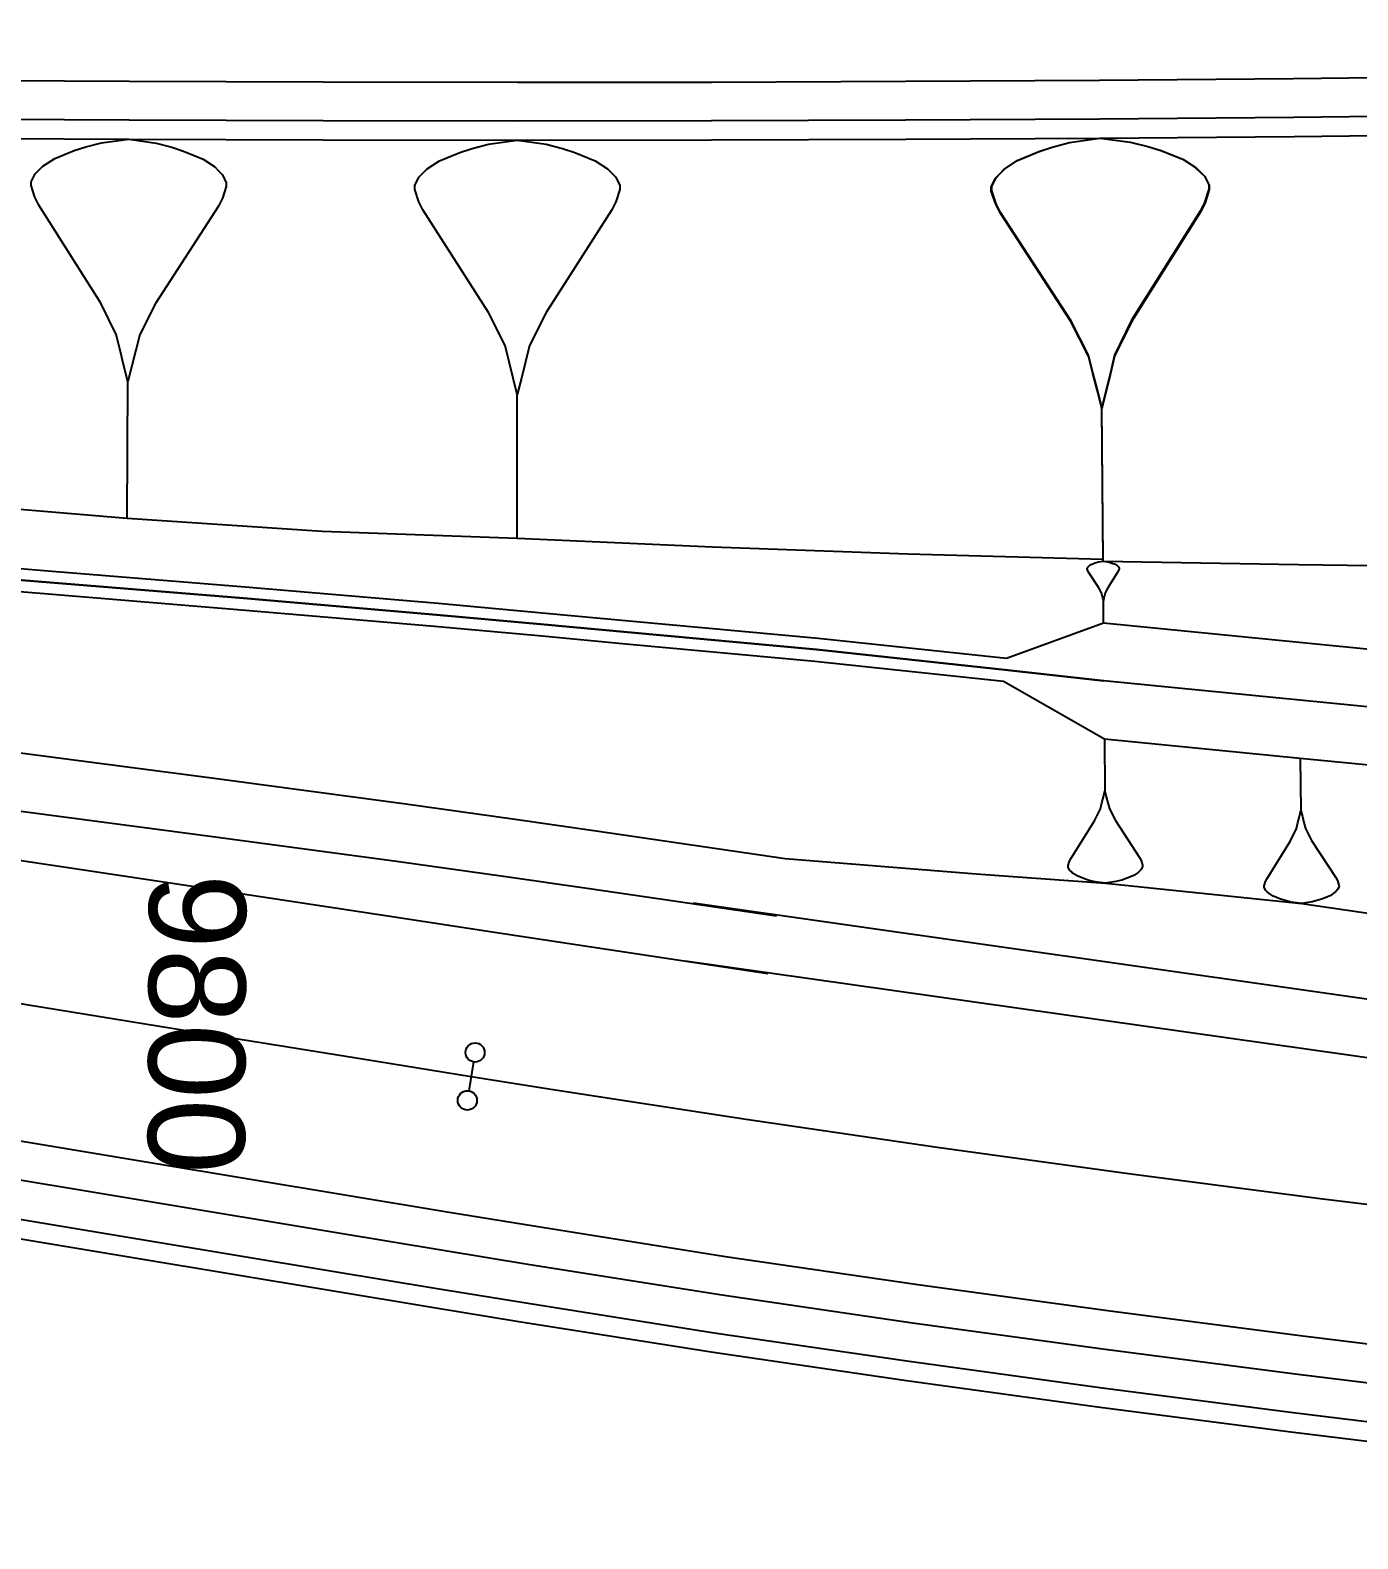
# Model space of a CAD drawing. Extents: x 389565 to 391267, y 804651 to 804848.
# Drawn here: x 390413.8 to 390448.18, y 804660.59 to 804699.64 of the extents above; entities that cross this region are included whole.
import ezdxf
from ezdxf.enums import TextEntityAlignment as Align

# ---------------------------------------------------------------- set-up
doc = ezdxf.new("R2010")
doc.units = 0
doc.layers.get('0').update_dxf_attribs({"linetype": 'CONTINUOUS'})
doc.styles.add('ARIAL', font='ARIAL.FON')

msp = doc.modelspace()

# ---------------------------------------------------------------- linework, layer by layer
at = {"color": 7}
for p, q in [((390414.945, 804696.5167), (390415.2487, 804696.6163)), ((390415.2487, 804696.6163), (390415.6535, 804696.7153)), ((390415.6535, 804696.7153), (390416.3615, 804696.8128)), ((390416.3615, 804696.8128), (390417.0684, 804696.7082)), ((390417.0684, 804696.7082), (390417.4722, 804696.6051)), ((390417.4722, 804696.6051), (390417.7749, 804696.5025)), ((390424.9294, 804696.4689), (390425.248, 804696.5751)), ((390425.248, 804696.5751), (390425.6729, 804696.6813)), ((390425.6729, 804696.6813), (390426.4164, 804696.7875)), ((390426.4164, 804696.7875), (390427.1599, 804696.6813)), ((390427.1599, 804696.6813), (390427.5848, 804696.575)), ((390427.5848, 804696.575), (390427.9034, 804696.4688)), ((390439.9207, 804696.4932), (390440.2586, 804696.6086)), ((390439.928, 804696.4948), (390440.2643, 804696.6097)), ((390440.2586, 804696.6086), (390440.7093, 804696.7249)), ((390440.2643, 804696.6097), (390440.713, 804696.7255)), ((390440.7093, 804696.7249), (390441.4988, 804696.8437)), ((390440.713, 804696.7255), (390441.4988, 804696.8437)), ((390441.4988, 804696.8437), (390442.2863, 804696.7372)), ((390441.4988, 804696.8437), (390442.2899, 804696.7367)), ((390442.2863, 804696.7372), (390442.7366, 804696.6282)), ((390442.2899, 804696.7367), (390442.7424, 804696.6272)), ((390442.7366, 804696.6282), (390443.0746, 804696.5184)), ((390442.7424, 804696.6272), (390443.0819, 804696.5169)), ((390414.1344, 804696.1165), (390414.4386, 804696.3171)), ((390414.4386, 804696.3171), (390414.945, 804696.5167)), ((390417.7749, 804696.5025), (390418.2792, 804696.2979)), ((390418.2792, 804696.2979), (390418.5814, 804696.0942)), ((390424.0796, 804696.044), (390424.3983, 804696.2565)), ((390424.3983, 804696.2565), (390424.9294, 804696.4689)), ((390427.9034, 804696.4688), (390428.4345, 804696.2564)), ((390428.4345, 804696.2564), (390428.7532, 804696.0439)), ((390439.0209, 804696.0349), (390439.3579, 804696.2632)), ((390439.0324, 804696.0386), (390439.3678, 804696.2659)), ((390439.3579, 804696.2632), (390439.9207, 804696.4932)), ((390439.3678, 804696.2659), (390439.928, 804696.4948)), ((390443.0746, 804696.5184), (390443.6382, 804696.2978)), ((390443.0819, 804696.5169), (390443.6481, 804696.2953)), ((390443.6382, 804696.2978), (390443.977, 804696.0756)), ((390443.6481, 804696.2953), (390443.9885, 804696.072)), ((390413.8292, 804695.7138), (390413.9313, 804695.9154)), ((390413.9313, 804695.9154), (390414.0328, 804696.016)), ((390414.0328, 804696.016), (390414.1344, 804696.1165)), ((390418.5814, 804696.0942), (390418.682, 804695.9926)), ((390418.682, 804695.9926), (390418.7825, 804695.891)), ((390418.7825, 804695.891), (390418.8826, 804695.6884)), ((390423.761, 804695.6192), (390423.8672, 804695.8316)), ((390423.8672, 804695.8316), (390423.9734, 804695.9378)), ((390423.9734, 804695.9378), (390424.0796, 804696.044)), ((390428.7532, 804696.0439), (390428.8594, 804695.9377)), ((390428.8594, 804695.9377), (390428.9656, 804695.8315)), ((390428.9656, 804695.8315), (390429.0718, 804695.6191)), ((390438.6855, 804695.5807), (390438.7968, 804695.8074)), ((390438.6986, 804695.5866), (390438.8093, 804695.8122)), ((390438.7968, 804695.8074), (390438.9088, 804695.9211)), ((390438.8093, 804695.8122), (390438.9208, 804695.9254)), ((390438.9088, 804695.9211), (390439.0209, 804696.0349)), ((390438.9208, 804695.9254), (390439.0324, 804696.0386)), ((390443.977, 804696.0756), (390444.0902, 804695.964)), ((390443.9885, 804696.072), (390444.1023, 804695.9599)), ((390444.0902, 804695.964), (390444.2034, 804695.8525)), ((390444.1023, 804695.9599), (390444.216, 804695.8479)), ((390444.2034, 804695.8525), (390444.3175, 804695.6286)), ((390444.216, 804695.8479), (390444.3306, 804695.6229)), ((390413.8287, 804695.6127), (390413.8292, 804695.7138)), ((390413.9282, 804695.309), (390413.8287, 804695.6127)), ((390418.8821, 804695.5873), (390418.7795, 804695.2846)), ((390418.8826, 804695.6884), (390418.8821, 804695.5873)), ((390423.761, 804695.5129), (390423.761, 804695.6192)), ((390423.8672, 804695.1943), (390423.761, 804695.5129)), ((390429.0718, 804695.5128), (390428.9656, 804695.1942)), ((390429.0718, 804695.6191), (390429.0718, 804695.5128)), ((390438.6864, 804695.4678), (390438.6855, 804695.5807)), ((390438.8018, 804695.13), (390438.6864, 804695.4678)), ((390438.6994, 804695.4742), (390438.6986, 804695.5866)), ((390438.8143, 804695.1379), (390438.6994, 804695.4742)), ((390444.3183, 804695.5162), (390444.2084, 804695.1782)), ((390444.3314, 804695.51), (390444.2211, 804695.1705)), ((390444.3175, 804695.6286), (390444.3183, 804695.5162)), ((390444.3306, 804695.6229), (390444.3314, 804695.51)), ((390414.0283, 804695.1063), (390413.9282, 804695.309)), ((390415.6327, 804692.5715), (390414.0283, 804695.1063)), ((390418.6774, 804695.083), (390417.0476, 804692.5644)), ((390418.7795, 804695.2846), (390418.6774, 804695.083)), ((390423.9734, 804694.9819), (390423.8672, 804695.1943)), ((390425.6728, 804692.3264), (390423.9734, 804694.9819)), ((390428.8594, 804694.9818), (390427.1598, 804692.3264)), ((390428.9656, 804695.1942), (390428.8594, 804694.9818)), ((390438.9164, 804694.905), (390438.8018, 804695.13)), ((390438.9284, 804694.914), (390438.8143, 804695.1379)), ((390444.2084, 804695.1782), (390444.0978, 804694.9527)), ((390444.2211, 804695.1705), (390444.1099, 804694.9438)), ((390440.7439, 804692.096), (390438.9164, 804694.905)), ((390440.7474, 804692.118), (390438.9284, 804694.914)), ((390444.0978, 804694.9527), (390442.3207, 804692.1298)), ((390444.1099, 804694.9438), (390442.3246, 804692.1078)), ((390416.0329, 804691.7609), (390415.6327, 804692.5715)), ((390417.0476, 804692.5644), (390416.6393, 804691.7579)), ((390426.0977, 804691.4767), (390425.6728, 804692.3264)), ((390427.1598, 804692.3264), (390426.735, 804691.4767)), ((390441.2023, 804691.1961), (390440.7439, 804692.096)), ((390441.2037, 804691.2223), (390440.7474, 804692.118)), ((390442.3207, 804692.1298), (390441.8779, 804691.2274)), ((390442.3246, 804692.1078), (390441.8797, 804691.2012)), ((390416.1319, 804691.3562), (390416.0329, 804691.7609)), ((390416.6393, 804691.7579), (390416.5362, 804691.3541)), ((390426.2039, 804691.0518), (390426.0977, 804691.4767)), ((390426.735, 804691.4767), (390426.6287, 804691.0518)), ((390416.231, 804690.9514), (390416.1319, 804691.3562)), ((390416.5362, 804691.3541), (390416.4331, 804690.9504)), ((390441.3186, 804690.7454), (390441.2023, 804691.1961)), ((390441.3194, 804690.7737), (390441.2037, 804691.2223)), ((390441.8779, 804691.2274), (390441.7689, 804690.777)), ((390441.8797, 804691.2012), (390441.7702, 804690.7488)), ((390416.33, 804690.5466), (390416.231, 804690.9514)), ((390416.4331, 804690.9504), (390416.33, 804690.5466)), ((390426.3101, 804690.6269), (390426.2039, 804691.0518)), ((390426.6287, 804691.0518), (390426.5225, 804690.6269)), ((390441.4349, 804690.2946), (390441.3186, 804690.7454)), ((390441.4352, 804690.325), (390441.3194, 804690.7737)), ((390441.7689, 804690.777), (390441.6599, 804690.3267)), ((390441.7702, 804690.7488), (390441.6607, 804690.2963)), ((390416.3122, 804687.0092), (390416.33, 804690.5466)), ((390426.4163, 804690.2021), (390426.3101, 804690.6269)), ((390426.5225, 804690.6269), (390426.4163, 804690.2021)), ((390441.5511, 804689.8439), (390441.4349, 804690.2946)), ((390441.5509, 804689.8763), (390441.4352, 804690.325)), ((390441.6599, 804690.3267), (390441.5509, 804689.8763)), ((390441.6607, 804690.2963), (390441.5511, 804689.8439)), ((390426.4162, 804686.4845), (390426.4163, 804690.2021)), ((390441.5803, 804685.9431), (390441.5509, 804689.8763)), ((390441.5807, 804685.8923), (390441.5511, 804689.8439)), ((390441.1707, 804685.7083), (390441.1869, 804685.7413)), ((390441.1708, 804685.6918), (390441.1707, 804685.7083)), ((390441.1877, 804685.6426), (390441.1708, 804685.6918)), ((390441.1869, 804685.7413), (390441.2033, 804685.7579)), ((390441.2044, 804685.6098), (390441.1877, 804685.6426)), ((390441.2033, 804685.7579), (390441.2196, 804685.7745)), ((390441.4707, 804685.2004), (390441.2044, 804685.6098)), ((390441.2196, 804685.7745), (390441.2687, 804685.8077)), ((390441.2687, 804685.8077), (390441.3507, 804685.8413)), ((390441.3507, 804685.8413), (390441.4, 804685.8581)), ((390441.4, 804685.8581), (390441.4656, 804685.875)), ((390441.4656, 804685.875), (390441.5807, 804685.8923)), ((390441.5807, 804685.8923), (390441.696, 804685.8767)), ((390441.696, 804685.8767), (390441.7619, 804685.8608)), ((390441.9612, 804685.6155), (390441.701, 804685.2022)), ((390441.7619, 804685.8608), (390441.8114, 804685.8447)), ((390441.8114, 804685.8447), (390441.8939, 804685.8124)), ((390441.8939, 804685.8124), (390441.9435, 804685.7799)), ((390441.9435, 804685.7799), (390441.9601, 804685.7635)), ((390441.9601, 804685.7635), (390441.9767, 804685.7472)), ((390441.9774, 804685.6485), (390441.9612, 804685.6155)), ((390441.9767, 804685.7472), (390441.9934, 804685.7144)), ((390441.9935, 804685.698), (390441.9774, 804685.6485)), ((390441.9934, 804685.7144), (390441.9935, 804685.698)), ((390441.5375, 804685.0693), (390441.4707, 804685.2004)), ((390441.5544, 804685.0036), (390441.5375, 804685.0693)), ((390441.5714, 804684.9379), (390441.5544, 804685.0036)), ((390441.5883, 804684.8722), (390441.5714, 804684.9379)), ((390441.6043, 804684.9382), (390441.5883, 804684.8722)), ((390441.5927, 804684.2965), (390441.5883, 804684.8722)), ((390441.6202, 804685.0041), (390441.6043, 804684.9382)), ((390441.6362, 804685.07), (390441.6202, 804685.0041)), ((390441.701, 804685.2022), (390441.6362, 804685.07)), ((390441.6151, 804681.2965), (390441.6252, 804679.9475)), ((390446.6867, 804680.7923), (390446.7002, 804679.4362)), ((390441.5504, 804679.6386), (390441.5878, 804679.7931)), ((390441.5878, 804679.7931), (390441.6252, 804679.9475)), ((390441.6252, 804679.9475), (390441.6649, 804679.7937)), ((390441.6649, 804679.7937), (390441.7045, 804679.6398)), ((390441.3611, 804679.1747), (390441.513, 804679.4842)), ((390441.513, 804679.4842), (390441.5504, 804679.6386)), ((390441.7045, 804679.6398), (390441.7442, 804679.4859)), ((390441.7442, 804679.4859), (390441.9007, 804679.1787)), ((390446.663, 804679.2808), (390446.7002, 804679.4362)), ((390446.7002, 804679.4362), (390446.7405, 804679.2816)), ((390440.7517, 804678.2066), (390441.3611, 804679.1747)), ((390441.9007, 804679.1787), (390442.5246, 804678.2198)), ((390446.4368, 804678.6585), (390446.5886, 804678.97)), ((390446.5886, 804678.97), (390446.6258, 804679.1254)), ((390446.6258, 804679.1254), (390446.663, 804679.2808)), ((390446.7405, 804679.2816), (390446.7808, 804679.127)), ((390446.7808, 804679.127), (390446.8211, 804678.9724)), ((390446.8211, 804678.9724), (390446.9792, 804678.6639)), ((390445.8265, 804677.6837), (390446.4368, 804678.6585)), ((390446.9792, 804678.6639), (390447.6088, 804677.7015)), ((390440.7137, 804678.1292), (390440.7517, 804678.2066)), ((390442.5246, 804678.2198), (390442.5637, 804678.143)), ((390440.6761, 804678.0133), (390440.7137, 804678.1292)), ((390440.6763, 804677.9748), (390440.6761, 804678.0133)), ((390440.7155, 804677.898), (390440.6763, 804677.9748)), ((390440.7543, 804677.8597), (390440.7155, 804677.898)), ((390440.7931, 804677.8215), (390440.7543, 804677.8597)), ((390440.9093, 804677.7452), (390440.7931, 804677.8215)), ((390442.4889, 804677.8341), (390442.3739, 804677.7562)), ((390442.5272, 804677.873), (390442.4889, 804677.8341)), ((390442.5654, 804677.9118), (390442.5272, 804677.873)), ((390442.5637, 804678.143), (390442.6031, 804678.0277)), ((390442.6034, 804677.9892), (390442.5654, 804677.9118)), ((390442.6031, 804678.0277), (390442.6034, 804677.9892)), ((390441.1026, 804677.6696), (390440.9093, 804677.7452)), ((390441.2185, 804677.6319), (390441.1026, 804677.6696)), ((390441.373, 804677.5945), (390441.2185, 804677.6319)), ((390441.643, 804677.558), (390441.373, 804677.5945)), ((390441.9125, 804677.5986), (390441.643, 804677.558)), ((390442.0664, 804677.6383), (390441.9125, 804677.5986)), ((390442.1817, 804677.6777), (390442.0664, 804677.6383)), ((390442.3739, 804677.7562), (390442.1817, 804677.6777)), ((390445.7509, 804677.4892), (390445.7885, 804677.6058)), ((390445.7513, 804677.4504), (390445.7509, 804677.4892)), ((390445.7908, 804677.3733), (390445.7513, 804677.4504)), ((390445.7885, 804677.6058), (390445.8265, 804677.6837)), ((390447.6088, 804677.7015), (390447.6483, 804677.6244)), ((390447.6483, 804677.6244), (390447.6882, 804677.5085)), ((390447.6886, 804677.4698), (390447.6507, 804677.3919)), ((390447.6882, 804677.5085), (390447.6886, 804677.4698)), ((390445.83, 804677.335), (390445.7908, 804677.3733)), ((390445.8691, 804677.2966), (390445.83, 804677.335)), ((390445.9861, 804677.2203), (390445.8691, 804677.2966)), ((390446.1806, 804677.1447), (390445.9861, 804677.2203)), ((390446.2972, 804677.1071), (390446.1806, 804677.1447)), ((390446.4526, 804677.0699), (390446.2972, 804677.1071)), ((390446.7242, 804677.0339), (390446.4526, 804677.0699)), ((390446.9951, 804677.0753), (390446.7242, 804677.0339)), ((390447.1497, 804677.1156), (390446.9951, 804677.0753)), ((390447.2655, 804677.1555), (390447.1497, 804677.1156)), ((390447.4585, 804677.235), (390447.2655, 804677.1555)), ((390447.5739, 804677.3136), (390447.4585, 804677.235)), ((390447.6123, 804677.3527), (390447.5739, 804677.3136)), ((390447.6507, 804677.3919), (390447.6123, 804677.3527))]:
    msp.add_line(p, q, dxfattribs=at)
at = {"color": 1}
for p, q in [((390439.083, 804683.3784), (390441.5927, 804684.2965)), ((390438.9987, 804682.7844), (390441.6151, 804681.2965)), ((390425.2831, 804672.9336), (390425.162, 804672.1835))]:
    msp.add_line(p, q, dxfattribs=at)
at = {"color": 2, "linetype": 'CONTINUOUS'}
for points in [[(390400, 804698.4629), (390401.2984, 804698.445), (390405.3362, 804698.3985), (390406.3218, 804698.3884), (390411.3453, 804698.3443), (390416.369, 804698.3128), (390421.3927, 804698.2939), (390426.4165, 804698.2875), (390431.4402, 804698.2937), (390436.4639, 804698.3124), (390441.4876, 804698.3437), (390446.5111, 804698.3875), (390451.5346, 804698.444), (390456.5578, 804698.5129), (390461.5809, 804698.5945), (390466.6038, 804698.6885), (390471.6264, 804698.7952), (390476.6487, 804698.9144), (390481.6708, 804699.0461), (390486.6924, 804699.1904), (390491.7137, 804699.3473), (390496.7346, 804699.5167), (390500, 804699.6351)], [(390400, 804681.2525), (390403.4558, 804680.7604), (390408.4128, 804680.0932), (390413.3729, 804679.445), (390418.333, 804678.7968), (390423.29, 804678.1296), (390426.0592, 804677.7412), (390428.2234, 804677.4311), (390433.1295, 804676.7119)], [(390400, 804672.0719), (390402.0011, 804671.7489), (390406.9371, 804670.9521), (390411.8732, 804670.1552), (390416.8058, 804669.3362), (390421.7383, 804668.5172), (390424.4962, 804668.0592), (390426.687, 804667.6994), (390431.6609, 804666.9113), (390436.6442, 804666.1846), (390441.633, 804665.4969), (390446.627, 804664.8483), (390451.626, 804664.239), (390456.6266, 804663.6416), (390461.632, 804663.0834), (390466.6418, 804662.5644), (390471.6557, 804662.0847)]]:
    msp.add_lwpolyline(points, dxfattribs=at)
at = {"color": 1, "linetype": 'CONTINUOUS'}
for points in [[(390400, 804697.4628), (390401.2858, 804697.4451), (390405.3257, 804697.3986), (390406.3118, 804697.3884), (390411.3378, 804697.3443), (390416.364, 804697.3128), (390421.3902, 804697.2939), (390426.4164, 804697.2875), (390431.4427, 804697.2937), (390436.4689, 804697.3124), (390441.495, 804697.3437), (390446.5211, 804697.3876), (390451.547, 804697.444), (390456.5728, 804697.513), (390461.5984, 804697.5946), (390466.6238, 804697.6887), (390471.6489, 804697.7954), (390476.6737, 804697.9147), (390481.6982, 804698.0465), (390486.7224, 804698.1909), (390491.7462, 804698.3478), (390496.7696, 804698.5173), (390500, 804698.6344)], [(390400, 804696.9627), (390401.2796, 804696.9451), (390405.3204, 804696.8986), (390406.3068, 804696.8885), (390411.3341, 804696.8444), (390416.3615, 804696.8128), (390421.3889, 804696.7939), (390426.4164, 804696.7875), (390431.4439, 804696.7937), (390436.4714, 804696.8124), (390441.4988, 804696.8437), (390446.5261, 804696.8876), (390451.5533, 804696.9441), (390456.5803, 804697.0131), (390461.6071, 804697.0947), (390466.6338, 804697.1888), (390471.6601, 804697.2956), (390476.6862, 804697.4149), (390481.712, 804697.5467), (390486.7374, 804697.6911), (390491.7624, 804697.8481), (390496.7871, 804698.0176), (390500, 804698.1341)], [(390400, 804682.7674), (390403.6948, 804682.2412), (390408.6518, 804681.574), (390413.6119, 804680.9258), (390418.572, 804680.2776), (390423.529, 804679.6104), (390426.2982, 804679.2221), (390428.4574, 804678.9128), (390433.3518, 804678.1953)], [(390441.6151, 804681.2965), (390446.6867, 804680.7923), (390451.761, 804680.2986), (390456.8379, 804679.8153), (390461.9175, 804679.3425), (390466.9996, 804678.8802), (390472.072, 804678.9737), (390477.1443, 804679.0778), (390482.2165, 804679.1922), (390487.2884, 804679.3171), (390492.3601, 804679.4524), (390497.4316, 804679.5982), (390500, 804679.6773)], [(390433.3518, 804678.1953), (390438.2921, 804677.8024), (390441.6428, 804677.5582)], [(390400, 804671.059), (390401.8417, 804670.7617), (390406.7778, 804669.9649), (390411.7139, 804669.168), (390416.6464, 804668.349), (390421.5789, 804667.53), (390424.3368, 804667.072), (390426.531, 804666.7116), (390431.5127, 804665.9224), (390436.5037, 804665.1945), (390441.5003, 804664.5057), (390446.5021, 804663.8562), (390451.5089, 804663.2459), (390456.5173, 804662.6476), (390461.5305, 804662.0885), (390466.5481, 804661.5688), (390471.5698, 804661.0884)], [(390400, 804670.5525), (390401.762, 804670.2681), (390406.6981, 804669.4712), (390411.6342, 804668.6744), (390416.5667, 804667.8554), (390421.4992, 804667.0363), (390424.2572, 804666.5784), (390426.4531, 804666.2178), (390431.4386, 804665.4279), (390436.4335, 804664.6994), (390441.434, 804664.0101), (390446.4397, 804663.3601), (390451.4504, 804662.7493), (390456.4627, 804662.1506), (390461.4797, 804661.5911), (390466.5012, 804661.071), (390471.5269, 804660.5903)]]:
    msp.add_lwpolyline(points, dxfattribs=at)
at = {"color": 7, "linetype": 'CONTINUOUS'}
for points in [[(390400, 804688.7737), (390401.1757, 804688.6482), (390405.2292, 804688.2215), (390406.2189, 804688.1182), (390411.2632, 804687.4253), (390416.3122, 804687.0092), (390421.3634, 804686.6716), (390426.4162, 804686.4845), (390431.47, 804686.2646), (390436.5248, 804686.0854), (390441.5803, 804685.9431)], [(390400, 804686.8771), (390404.3774, 804686.4699), (390409.3734, 804686.0437), (390414.3723, 804685.6365), (390419.3713, 804685.2292), (390424.3673, 804684.803), (390427.1582, 804684.5494), (390429.3157, 804684.3493), (390434.207, 804683.9019), (390439.083, 804683.3784)], [(390441.6034, 804682.796), (390439.0408, 804683.0814), (390434.1625, 804683.6052), (390429.2689, 804684.053), (390427.1104, 804684.2532), (390424.3195, 804684.5069), (390419.3235, 804684.9331), (390414.3245, 804685.3403), (390409.3255, 804685.7475), (390404.3296, 804686.1737), (390400, 804686.5764)], [(390400, 804686.5764), (390404.3296, 804686.1737), (390409.3255, 804685.7475), (390414.3245, 804685.3403), (390419.3235, 804684.9331), (390424.3195, 804684.5069), (390427.1104, 804684.2532), (390429.2689, 804684.053), (390434.1625, 804683.6052), (390439.0408, 804683.0814), (390441.6034, 804682.796)], [(390400, 804686.2758), (390404.2818, 804685.8775), (390409.2777, 804685.4513), (390414.2767, 804685.0441), (390419.2757, 804684.6369), (390424.2716, 804684.2107), (390427.0626, 804683.9571), (390429.2221, 804683.7567), (390434.1181, 804683.3086), (390438.9987, 804682.7844)], [(390441.5807, 804685.8923), (390446.6366, 804685.8104), (390451.6931, 804685.7389), (390456.7501, 804685.6778), (390461.8076, 804685.6271), (390466.8656, 804685.5868), (390471.9226, 804685.6211), (390476.9797, 804685.6657), (390482.037, 804685.7207), (390487.0944, 804685.7862), (390492.1519, 804685.862), (390497.2094, 804685.9483), (390500, 804686.0016)], [(390441.5926, 804684.2964), (390446.6568, 804683.7921), (390451.7236, 804683.2983), (390456.793, 804682.815), (390461.865, 804682.342), (390466.9397, 804681.8796), (390472.0046, 804681.973), (390477.0694, 804682.0768), (390482.134, 804682.1911), (390487.1985, 804682.3158), (390492.2627, 804682.4508), (390497.3267, 804682.5963), (390500, 804682.6786)], [(390500, 804681.1779), (390497.3792, 804681.0972), (390492.3114, 804680.9516), (390487.2434, 804680.8164), (390482.1753, 804680.6916), (390477.1069, 804680.5773), (390472.0383, 804680.4734), (390466.9696, 804680.3799), (390461.8912, 804680.8423), (390456.8155, 804681.3151), (390451.7423, 804681.7984), (390446.6717, 804682.2922), (390441.6038, 804682.7964)], [(390400, 804680.2009), (390403.2837, 804679.6945), (390408.2277, 804678.9467), (390413.1729, 804678.206), (390418.118, 804677.4654), (390423.062, 804676.7176), (390425.8255, 804676.2937), (390427.9914, 804675.9613), (390432.9058, 804675.2186)], [(390441.643, 804677.558), (390446.7242, 804677.0339), (390451.811, 804676.2914), (390456.8989, 804675.7466), (390461.9901, 804675.186), (390467.0896, 804674.3775), (390472.1683, 804674.6913), (390477.239, 804675.2872), (390482.3124, 804675.7017), (390487.3858, 804676.0681), (390492.4643, 804676.2461), (390497.5388, 804676.5369), (390500, 804676.5733)], [(390400, 804676.6302), (390402.7182, 804676.1914), (390407.6543, 804675.3946), (390412.5904, 804674.5977), (390417.5265, 804673.8009), (390422.4626, 804673.0041), (390425.2225, 804672.5586), (390427.3993, 804672.211), (390432.3411, 804671.4507), (390437.2888, 804670.7291), (390442.2419, 804670.0463), (390447.2003, 804669.4024), (390452.1635, 804668.7974), (390457.1314, 804668.2314), (390462.1035, 804667.7044), (390467.0796, 804667.2163), (390472.0594, 804666.7673), (390477.0426, 804666.3574), (390482.0288, 804665.9866), (390487.0177, 804665.6549), (390492.0092, 804665.3624), (390497.0027, 804665.109), (390500, 804664.9804)], [(390400, 804673.0849), (390402.1604, 804672.7361), (390407.0965, 804671.9393), (390412.0326, 804671.1425), (390416.9651, 804670.3234), (390421.8976, 804669.5044), (390424.6556, 804669.0464), (390426.8429, 804668.6872), (390431.8091, 804667.9003), (390436.7846, 804667.1746), (390441.7656, 804666.488), (390446.7519, 804665.8405), (390451.7431, 804665.2321), (390456.739, 804664.6629), (390461.7391, 804664.1329), (390466.7432, 804663.6421), (390471.7511, 804663.1906), (390476.7623, 804662.7784), (390481.7766, 804662.4055), (390486.7936, 804662.0719), (390491.8132, 804661.7777), (390496.8349, 804661.5229), (390500, 804661.3872)]]:
    msp.add_lwpolyline(points, dxfattribs=at)
at = {"color": 252, "linetype": 'CONTINUOUS'}
for points in [[(390430.967, 804677.05), (390450.286, 804674.302), (390466.549, 804672.229)], [(390430.76, 804675.551), (390450.19, 804672.794), (390466.549, 804671.179)]]:
    msp.add_lwpolyline(points, dxfattribs=at)
at = {"color": 3, "linetype": 'CONTINUOUS'}
msp.add_lwpolyline([(390400, 804676.6302), (390402.7182, 804676.1914), (390407.6543, 804675.3946), (390412.5904, 804674.5977), (390417.5265, 804673.8009), (390422.4626, 804673.0041), (390425.2225, 804672.5586), (390427.3993, 804672.211), (390432.3411, 804671.4507), (390437.2888, 804670.7291), (390442.2419, 804670.0463), (390447.2003, 804669.4024), (390452.1635, 804668.7974), (390457.1314, 804668.2314), (390462.1035, 804667.7044), (390467.0796, 804667.2163), (390472.0594, 804666.7673), (390477.0426, 804666.3574), (390482.0288, 804665.9866), (390487.0177, 804665.6549), (390492.0092, 804665.3624), (390497.0027, 804665.109), (390500, 804664.9804)], dxfattribs=at)
at = {"color": 1}
for centre, radius in [((390425.3226, 804673.1782), 0.2477), ((390425.1222, 804671.937), 0.2497)]:
    msp.add_circle(centre, radius, dxfattribs=at)

# ---------------------------------------------------------------- texts
at = {"color": 2, "style": 'ARIAL'}
msp.add_text('9800', height=2.5, rotation=269.712, dxfattribs=at).set_placement((390419.391, 804677.7974), align=Align.TOP_LEFT)

doc.saveas('drawing.dxf')
